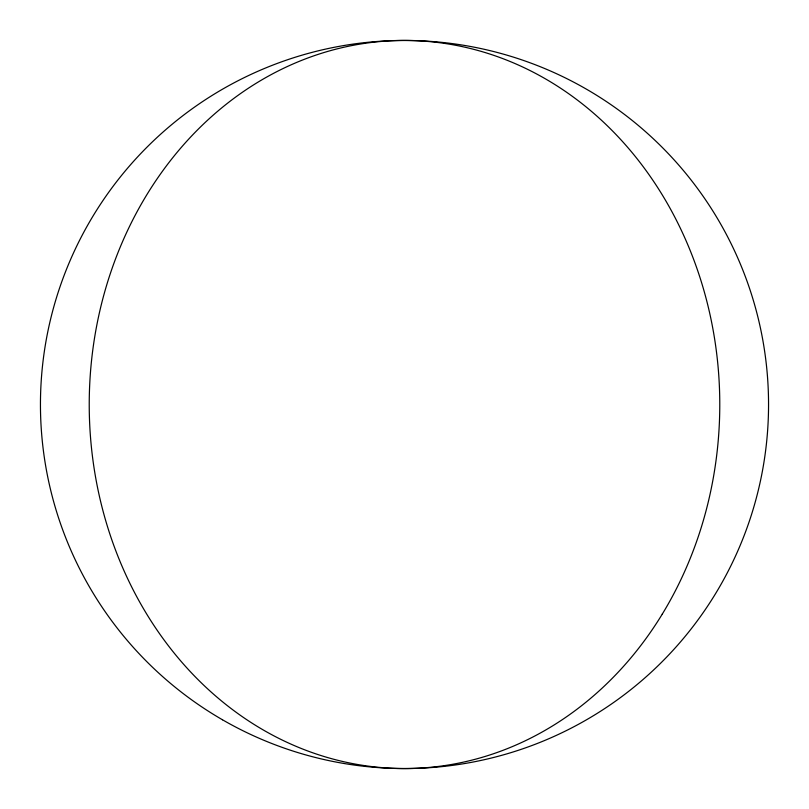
<?xml version="1.0" encoding="UTF-8"?>
<svg xmlns="http://www.w3.org/2000/svg" width="809" height="809" viewBox="0 0 809 809"><rect width="100%" height="100%" fill="white"/><g stroke="black" fill="none" stroke-linecap="round" stroke-linejoin="round"><path stroke-width="1.21" d="M662.268 614.122A364.05 315.277 -90 0 0 432.825 41.926A364.05 315.277 -90 0 0 118.407 557.462A364.05 315.277 -90 0 0 662.268 614.122M222.475 719.777A364.05 364.05 0 0 0 768.55 404.5A364.05 364.05 0 0 0 222.475 89.223A364.05 364.05 0 0 0 222.475 719.777"/></g></svg>
